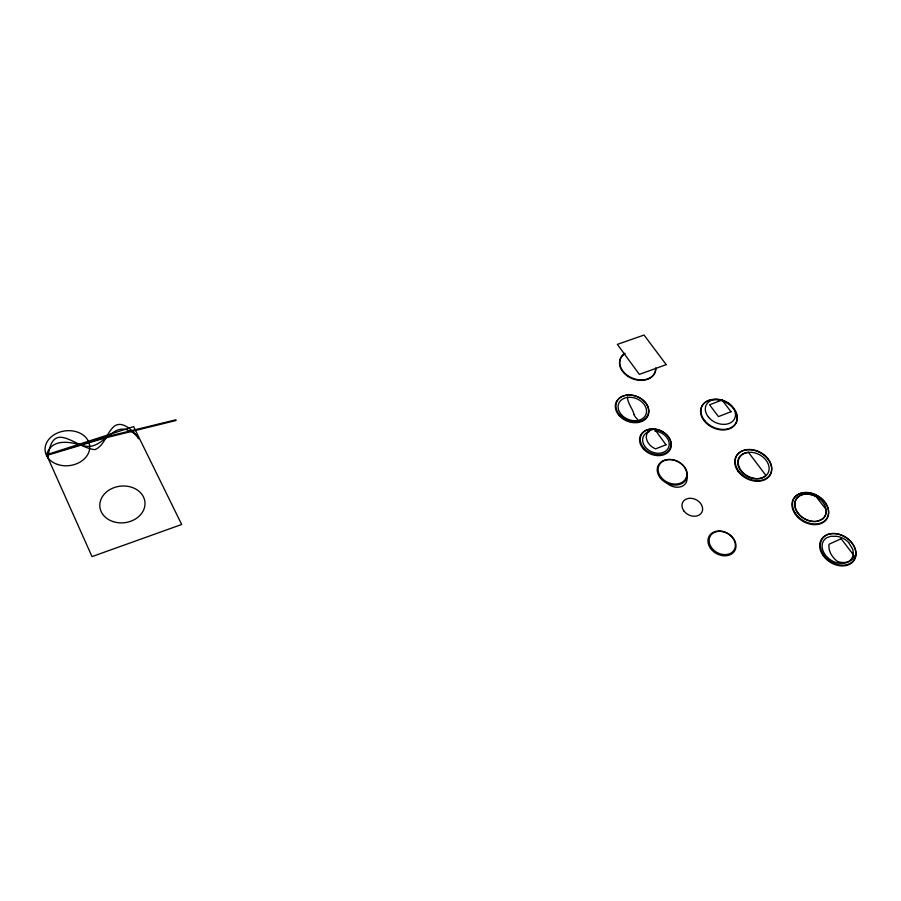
<?xml version="1.0" encoding="UTF-8"?>
<svg xmlns="http://www.w3.org/2000/svg" width="901" height="901" viewBox="0 0 901 901"><rect width="100%" height="100%" fill="white"/><g stroke="black" fill="none" stroke-linecap="round" stroke-linejoin="round"><path stroke-width="1.35" d="M48.023 458.046C51.976 418.188 74.828 447.617 94.864 449.644C103.66 446.164 105.845 435.622 111.611 428.977C120.216 417.298 133.404 430.791 138.709 438.821L137.2 435.6L133.303 432.705L126.365 429.574A11.848 9.314 -4.4 0 0 117.626 430.036C106.138 434.8 98.108 449.61 83.894 445.826C71.066 442.008 51.717 437.526 46.548 454.746L92.015 556.604L181.675 524.495L133.641 426.623L46.548 454.746L110.868 435.667L175.875 419.821L176.089 420.474L104.831 438.032L46.841 455.399M848.697 542.571L852.583 549.024A16.86 12.682 32.9 0 1 853.146 551.547A16.68 12.546 32.9 0 1 839.315 563.283A16.68 12.546 32.9 0 1 822.174 547.346A16.004 12.04 32.9 0 1 826.825 537.694L830.733 536.298L836.432 536.298A15.655 11.769 32.9 0 1 848.708 542.56M748.483 452.381L765.884 475.401A16.263 12.242 27.7 0 1 740.746 470.705A16.263 12.242 27.7 0 1 748.461 452.347M633.91 414.088C632.378 408.097 627.67 403.614 627.456 397.014M655.86 367.968A18.617 13.842 21 0 1 631.049 377.53A18.617 13.842 21 0 1 624.967 353.282M655.669 368.441A18.617 13.853 21 0 1 630.858 378.003A18.617 13.853 21 0 1 624.776 353.744M654.689 430.982A13.763 10.598 23.6 0 1 668.677 447.256A13.763 10.598 23.6 0 1 647.65 449.351A13.763 10.598 23.6 0 1 649.328 431.511M637.559 419.37A14.878 11.308 22.4 0 1 633.718 414.122M686.844 477.079A12.535 9.742 25.4 0 1 679.94 486.968A12.535 9.742 25.4 0 1 665.512 481.641M841.106 538.73L829.111 544.204A18.876 14.146 33.2 0 0 837.648 561.548A16.669 12.535 32.9 0 0 854.385 556.041L841.106 538.73M822.636 518.976L817.511 521.262A16.702 12.513 30.7 0 1 794.896 505.067A16.702 12.513 30.7 0 1 816.081 496.552L826.206 509.684A16.702 12.513 30.7 0 1 822.636 518.976M665.963 444.79L655.545 448.878A13.797 10.587 23.7 0 1 648.731 431.05L654.441 428.842L665.963 444.79M731.004 411.723L718.457 416.611L709.56 404.808L722.073 400.01L731.004 411.723M666.211 364.635L639.35 374.388L617.354 344.385L644.057 335.048L666.211 364.635M738.144 471.426A19.405 14.607 27.7 0 0 770.006 475.187A19.405 14.607 27.7 0 0 751.468 449.892A19.405 14.607 27.7 0 0 738.144 471.426M738.572 470.908A19.203 14.45 27.7 0 0 770.096 474.636A19.203 14.45 27.7 0 0 751.761 449.61A19.203 14.45 27.7 0 0 738.572 470.908M704.559 421.364A19.079 14.202 25 0 0 735.903 423.357A19.079 14.202 25 0 0 716.126 399.639A19.079 14.202 25 0 0 704.559 421.364M704.897 420.857A18.944 14.101 25 0 0 736.027 422.839A18.944 14.101 25 0 0 716.396 399.289A18.944 14.101 25 0 0 704.897 420.857M57.529 464.443A22.424 17.491 -7 0 0 89.695 445.984A22.424 17.491 -7 0 0 54.927 434.259A22.424 17.491 -7 0 0 57.529 464.443M112.884 521.533A22.671 18.392 -6.6 0 0 144.937 501.902A22.671 18.392 -6.6 0 0 109.393 489.874A22.671 18.392 -6.6 0 0 112.884 521.533M711.396 547.459A13.808 10.857 29.6 0 0 734.101 550.027A13.808 10.857 29.6 0 0 721.217 531.421A13.808 10.857 29.6 0 0 711.396 547.459M710.405 548.202A14.731 11.589 29.6 0 0 734.63 550.939A14.731 11.589 29.6 0 0 720.879 531.083A14.731 11.589 29.6 0 0 710.405 548.202M797.261 512.117A16.702 12.513 30.7 0 0 824.449 516.825A16.702 12.513 30.7 0 0 809.627 494.277A16.702 12.513 30.7 0 0 797.261 512.117M741.106 470.48A16.241 12.22 27.7 0 0 767.753 473.566A16.241 12.22 27.7 0 0 752.166 452.415A16.241 12.22 27.7 0 0 741.106 470.48M708.625 417.309A15.745 11.702 25 0 0 734.484 418.897A15.745 11.702 25 0 0 718.086 399.38A15.745 11.702 25 0 0 708.625 417.309M644.046 448.27A15.891 12.22 23.6 0 0 670.164 448.293A15.891 12.22 23.6 0 0 652.729 428.955A15.891 12.22 23.6 0 0 644.046 448.27M643.427 448.968A16.443 12.659 23.6 0 0 670.457 448.98A16.443 12.659 23.6 0 0 652.403 428.966A16.443 12.659 23.6 0 0 643.427 448.968M619.302 415.733A17.31 13.188 21.8 0 0 647.92 415.868A17.31 13.188 21.8 0 0 629.067 395.055A17.31 13.188 21.8 0 0 619.302 415.733M619.843 415.068A16.86 12.839 21.8 0 0 647.718 415.215A16.86 12.839 21.8 0 0 629.36 394.942A16.86 12.839 21.8 0 0 619.843 415.068M621.51 414.82A14.664 11.172 21.8 0 0 645.735 414.877A14.664 11.172 21.8 0 0 629.698 397.285A14.664 11.172 21.8 0 0 621.51 414.82M661.041 477.215A14.912 11.578 25.2 0 0 685.729 478.645A14.912 11.578 25.2 0 0 670.659 459.6A14.912 11.578 25.2 0 0 661.041 477.215M660.275 477.924A15.621 12.13 25.2 0 0 686.123 479.422A15.621 12.13 25.2 0 0 670.333 459.476A15.621 12.13 25.2 0 0 660.275 477.924M684.141 511.284A10.778 8.447 27.2 0 0 701.879 512.196A10.778 8.447 27.2 0 0 690.864 498.287A10.778 8.447 27.2 0 0 684.141 511.284M823.311 554.442A19.045 14.326 32.9 0 0 854.047 559.803A19.045 14.326 32.9 0 0 837.052 533.775A19.045 14.326 32.9 0 0 823.311 554.442M822.692 554.971A19.428 14.619 32.9 0 0 854.047 560.433A19.428 14.619 32.9 0 0 836.702 533.888A19.428 14.619 32.9 0 0 822.692 554.971M794.851 513.694A19.484 14.607 30.7 0 0 826.577 519.28A19.484 14.607 30.7 0 0 809.38 492.948A19.484 14.607 30.7 0 0 794.851 513.694M795.38 513.187A19.203 14.382 30.7 0 0 826.645 518.694A19.203 14.382 30.7 0 0 809.695 492.746A19.203 14.382 30.7 0 0 795.38 513.187"/></g></svg>
